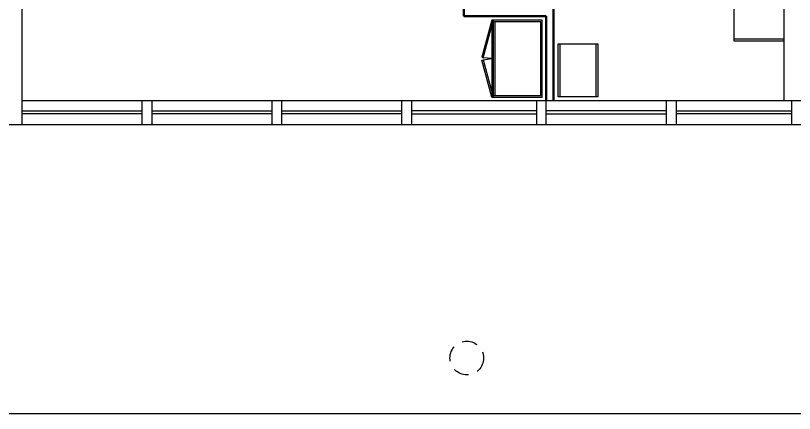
# Model space of a CAD drawing. Header units: millimetres. Extents: x -8 to 5830, y -596 to 3598.
# Drawn here: x 1664.37 to 1672.46, y 2511.87 to 2516 of the extents above; entities that cross this region are included whole.
import ezdxf

# ---------------------------------------------------------------- set-up
doc = ezdxf.new("R2010")
doc.units = ezdxf.units.MM
doc.linetypes.add('HIDDEN', pattern=[9.525, 6.35, -3.175])
doc.layers.get('0').update_dxf_attribs({"color": 9})

msp = doc.modelspace()

# ---------------------------------------------------------------- linework, layer by layer
for p, q in [((1664.4326, 2528.6219), (1664.4326, 2514.8719)), ((1664.4326, 2515.1219), (1677.5826, 2515.1219)), ((1672.4326, 2515.1219), (1672.4326, 2514.8719)), ((1664.4326, 2515.0119), (1665.6826, 2515.0119)), ((1665.6826, 2514.9819), (1664.4326, 2514.9819)), ((1665.7826, 2515.0119), (1667.0326, 2515.0119)), ((1667.0326, 2514.9819), (1665.7826, 2514.9819)), ((1667.1326, 2515.0119), (1668.3826, 2515.0119)), ((1668.3826, 2514.9819), (1667.1326, 2514.9819)), ((1669.7826, 2515.0119), (1668.4826, 2515.0119)), ((1668.4826, 2514.9819), (1669.7826, 2514.9819)), ((1671.1326, 2515.0119), (1669.8826, 2515.0119)), ((1669.8826, 2514.9819), (1671.1326, 2514.9819)), ((1671.2326, 2515.0119), (1672.4326, 2515.0119)), ((1672.4326, 2514.9819), (1671.2326, 2514.9819)), ((1664.1826, 2514.8719), (1713.0326, 2514.8719)), ((1645.8326, 2511.8719), (1699.4826, 2511.8719))]:
    msp.add_line(p, q)
at = {"lineweight": 50}
for p, q in [((1669.0273, 2523.4187), (1669.0273, 2515.9949)), ((1669.9581, 2515.1219), (1669.9581, 2516.0745)), ((1669.0273, 2515.9949), (1669.8821, 2515.9949)), ((1669.8821, 2515.9949), (1669.8821, 2515.1219))]:
    msp.add_line(p, q, dxfattribs=at)
at = {"lineweight": 25}
for p, q in [((1672.3557, 2515.1219), (1672.3557, 2522.234)), ((1671.8323, 2516.1695), (1671.8323, 2515.7407)), ((1669.3186, 2515.9529), (1669.213, 2515.5684)), ((1669.2278, 2515.5639), (1669.3312, 2515.9485)), ((1669.842, 2515.9529), (1669.3186, 2515.9529)), ((1669.3186, 2515.9529), (1669.3186, 2515.1551)), ((1669.3312, 2515.9485), (1669.3186, 2515.9529)), ((1669.3312, 2515.9529), (1669.3312, 2515.1551)), ((1669.8272, 2515.9374), (1669.3312, 2515.9374)), ((1669.3502, 2515.9374), (1669.3502, 2515.1705)), ((1669.8272, 2515.1705), (1669.8272, 2515.9374)), ((1669.842, 2515.1551), (1669.842, 2515.9529)), ((1671.8323, 2515.7606), (1672.3557, 2515.7606)), ((1670.0087, 2515.1595), (1670.0087, 2515.7076)), ((1670.0087, 2515.7076), (1670.4182, 2515.7076)), ((1670.0277, 2515.1595), (1670.0277, 2515.7076)), ((1670.3992, 2515.7076), (1670.3992, 2515.1595)), ((1670.4182, 2515.7076), (1670.4182, 2515.1595)), ((1671.8323, 2515.7407), (1672.3557, 2515.7407)), ((1669.213, 2515.5684), (1669.2278, 2515.5639)), ((1669.213, 2515.5396), (1669.2278, 2515.544)), ((1669.3186, 2515.1551), (1669.213, 2515.5396)), ((1669.3186, 2515.5551), (1669.2278, 2515.5639)), ((1669.2278, 2515.544), (1669.3186, 2515.5551)), ((1669.2278, 2515.544), (1669.3312, 2515.1595)), ((1669.3312, 2515.5551), (1669.3186, 2515.5551)), ((1669.3312, 2515.1595), (1669.3186, 2515.1551)), ((1669.3186, 2515.1551), (1669.842, 2515.1551)), ((1669.3312, 2515.1705), (1669.8272, 2515.1705)), ((1670.4182, 2515.1595), (1670.0087, 2515.1595))]:
    msp.add_line(p, q, dxfattribs=at)
at = {"lineweight": 20}
msp.add_line((1694.2826, 2515.1219), (1664.7935, 2515.1219), dxfattribs=at)
for points in [[(1665.6826, 2514.8719), (1665.6826, 2515.1219)], [(1665.7826, 2515.1219), (1665.7826, 2514.8719)], [(1667.0326, 2514.8719), (1667.0326, 2515.1219)], [(1667.1326, 2515.1219), (1667.1326, 2514.8719)], [(1668.3826, 2514.8719), (1668.3826, 2515.1219)], [(1668.4826, 2515.1219), (1668.4826, 2514.8719)], [(1669.7826, 2515.1219), (1669.7826, 2514.8719)], [(1669.8826, 2514.8719), (1669.8826, 2515.1219)], [(1671.1326, 2514.8719), (1671.1326, 2515.1219)], [(1671.2326, 2515.1219), (1671.2326, 2514.8719)]]:
    msp.add_lwpolyline(points)
at = {"linetype": 'HIDDEN', "lineweight": -2, "ltscale": 0.025}
msp.add_circle((1669.0576, 2512.4469), 0.175, dxfattribs=at)

doc.saveas('drawing.dxf')
